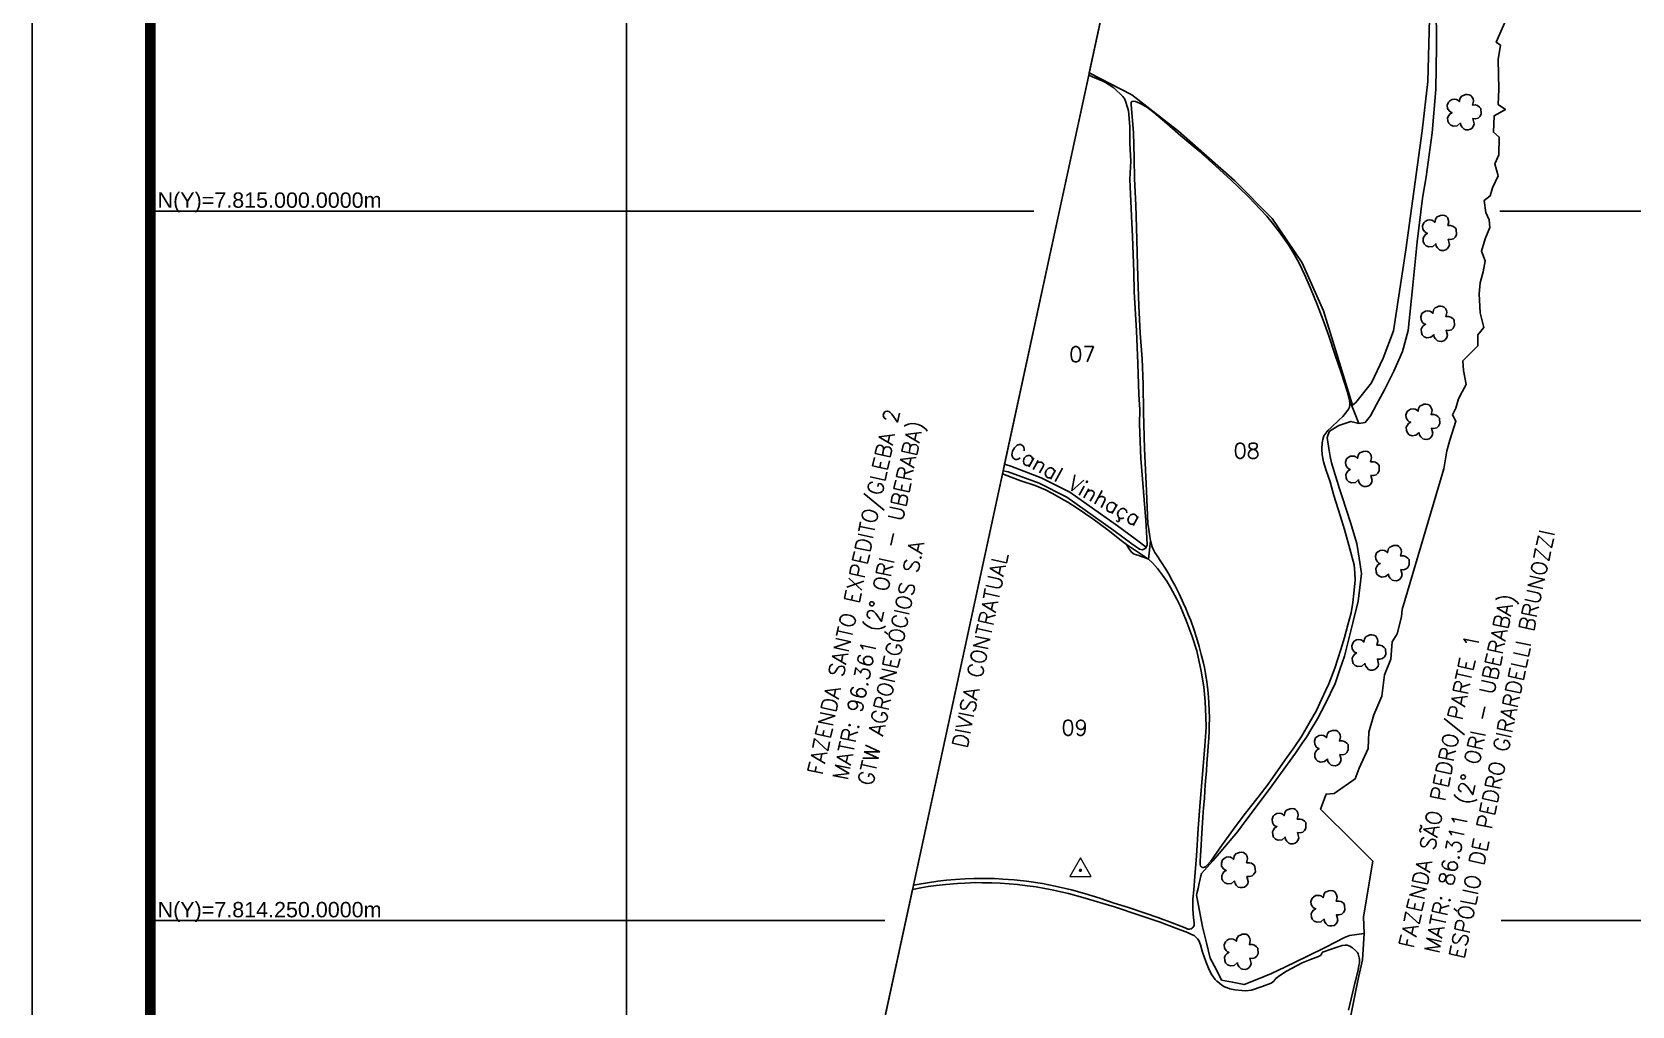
# Model space of a CAD drawing. Extents: x 738872 to 741497, y 7812506 to 7816219.
# Drawn here: x 738872 to 740563, y 7814160 to 7815189 of the extents above; entities that cross this region are included whole.
import ezdxf
from ezdxf.enums import TextEntityAlignment as Align

# ---------------------------------------------------------------- set-up
doc = ezdxf.new("R2010")
doc.units = 0
doc.linetypes.add('CONTINUO', pattern=[0])
doc.linetypes.add('LIN0', pattern=[0])
for name, color, linetype, lineweight in [('0114001259', 1, 'Continuous', 25), ('0114001259001', 5, 'Continuous', 25), ('0114001259007', 5, 'Continuous', 25), ('0114001259008', 5, 'Continuous', 25), ('0114001259009', 5, 'Continuous', 25), ('0114001259010', 5, 'Continuous', 25), ('CANAL_VINHAÇA', 7, 'Continuous', 25), ('PRESERVAÇÃO_PERMANENTE', 1, 'Continuous', 25), ('TEXTO_DIVERSOS', 7, 'Continuous', 5)]:
    doc.layers.add(name, color=color, linetype=linetype, lineweight=lineweight)
for name, color, linetype in [('_SIMBOLO ARVORE', 118, 'Continuous'), ('MALHA', 8, 'Continuous'), ('MARGEM', 5, 'Continuous'), ('TEXTO', 7, 'Continuous'), ('TEXTO_CONFRONTANTES', 7, 'Continuous'), ('TEXTO_NUN_TAL', 7, 'Continuous')]:
    doc.layers.add(name, color=color, linetype=linetype)
doc.styles.add('Simplex', font='simplex.shx')
doc.styles.get("Standard").update_dxf_attribs({"font": 'arial.ttf'})

msp = doc.modelspace()

# ---------------------------------------------------------------- linework, layer by layer
at = {"color": 8}
for p, q in [((739500, 7812924.4), (739500, 7815515.7)), ((738996.9, 7815000), (739930.4, 7815000)), ((740422.9, 7815000), (741371.9, 7815000)), ((738996.9, 7814250), (739773.1, 7814250)), ((740424.4, 7814250), (741371.9, 7814250))]:
    msp.add_line(p, q, dxfattribs=at)
msp.add_lwpolyline([(739897.3, 7814722.1), (739906.4, 7814718.6), (739916.9, 7814714.9), (739931.9, 7814709.9), (739931.9, 7814709.9), (739942.8, 7814705.3), (739950.3, 7814701.4), (739959.4, 7814696.2), (739966.5, 7814692.3), (739975.3, 7814686.7), (739992.7, 7814674.8), (739992.7, 7814674.8), (740009.2, 7814662.6), (740022.7, 7814651.9), (740028.5, 7814647.7), (740051.6, 7814632.1), (740053.7, 7814651.3), (740052.6, 7814658.5), (740051.7, 7814665.9), (740051.1, 7814669.4), (740049.4, 7814704.3), (740047.4, 7814748.8), (740046.4, 7814787.6), (740045.9, 7814817.1), (740045, 7814843.8), (740043, 7814870.9), (740041.5, 7814899.8), (740040.4, 7814930.5), (740040.1, 7814943), (740040.1, 7814943), (740038.9, 7814982.8), (740038.3, 7815006.2), (740036.9, 7815034.2), (740036.7, 7815055.9), (740036, 7815083), (740033.2, 7815112.2), (740033.5, 7815114.8), (740034.2, 7815115.7), (740035.5, 7815116.2), (740037.8, 7815115.9), (740042, 7815114.1), (740049.6, 7815110.1), (740057.4, 7815104.3), (740071, 7815092.5), (740085.8, 7815079.6), (740104.8, 7815063.6), (740122.9, 7815047.6), (740139.1, 7815032.6), (740146.8, 7815025.4), (740157.8, 7815014.6), (740170.2, 7815001.8), (740176.6, 7814994.5), (740182.7, 7814987.3), (740190.2, 7814977.6), (740199.6, 7814964.4), (740205.7, 7814954.6), (740211, 7814944.9), (740216.7, 7814933), (740222.9, 7814918.6), (740230, 7814901.3), (740236.2, 7814884.8), (740242.2, 7814868), (740248.5, 7814848.7), (740255.2, 7814829.3), (740261.6, 7814809.7), (740264.1, 7814800.6), (740274.1, 7814775.6)])
at = {"layer": '0114001259', "color": 1}
for points in [[(739604.8, 7813369), (740068.1, 7815512.4)], [(740431.7, 7815207.5), (740419.1, 7815178.5), (740423.5, 7815175.3), (740421.1, 7815160.4), (740422, 7815128.7), (740422, 7815128.7), (740421.2, 7815112.5), (740428.8, 7815107.4), (740417, 7815100.8), (740416.2, 7815083.4), (740422.4, 7815078.2), (740421.8, 7815059.5), (740417.5, 7815049.9), (740421.1, 7815037.2), (740415.2, 7815024.5), (740412.7, 7815016), (740406.4, 7815011.3), (740408.3, 7814998.5), (740411.5, 7814990.6), (740412.5, 7814982.7), (740407.5, 7814970.5), (740407.5, 7814970.5), (740403.5, 7814957.5), (740407.4, 7814947.4), (740405.3, 7814935.9), (740402, 7814924), (740401.2, 7814912.7), (740402, 7814892.4), (740402, 7814892.4), (740405.9, 7814877), (740399.6, 7814869.1), (740399.8, 7814857.7), (740386.8, 7814844.7), (740384, 7814841.6), (740384.5, 7814831.5), (740387.5, 7814816.6), (740383.1, 7814809.1), (740379.1, 7814801.5), (740376.4, 7814791.8), (740372.8, 7814784.6), (740376.5, 7814777.9), (740370.2, 7814757.9), (740366.9, 7814746.7), (740363.6, 7814727.4), (740319.9, 7814578.7), (740318.9, 7814571.1), (740314.4, 7814553.2), (740309, 7814544.8), (740307.9, 7814526.3), (740301.1, 7814509.9), (740298.3, 7814487.4), (740289.9, 7814467.5), (740284.6, 7814449.3), (740283.9, 7814431.9), (740274.3, 7814411.3), (740270.2, 7814400), (740248, 7814384.4), (740239.4, 7814383.7), (740233.6, 7814367.7), (740268.6, 7814332.8), (740288.8, 7814312.7), (740278.8, 7814253.9), (740279.6, 7814236.5), (740277.9, 7814208.5), (740272.4, 7814185), (740233.2, 7813988.1)]]:
    msp.add_lwpolyline(points, dxfattribs=at)
at = {"layer": '0114001259001', "linetype": 'ByBlock'}
msp.add_lwpolyline([(740067.4, 7815508.5), (739989, 7815146), (740033.9, 7815123), (740083.4, 7815084.4), (740142.8, 7815032), (740182.3, 7814992.1), (740213.9, 7814945.3), (740236.5, 7814894.7), (740267.4, 7814794.7), (740270.7, 7814797.7), (740287.2, 7814818.5), (740299.5, 7814844.5), (740310.6, 7814873.3), (740323.7, 7814959), (740340.8, 7815085), (740347, 7815136.9), (740349.1, 7815216.6)], dxfattribs=at)
at = {"layer": '0114001259007'}
msp.add_lwpolyline([(739988.5, 7815143.7), (739899.6, 7814732.5), (739906.2, 7814730.2), (739938.4, 7814718.2), (739968.4, 7814703), (740018.8, 7814667.3), (740037.6, 7814653.4), (740049.3, 7814644.8), (740050.3, 7814647.3), (740049.8, 7814654.6), (740048.9, 7814672.9), (740043.7, 7814738.6), (740042.3, 7814774.7), (740042.5, 7814790.1), (740041.6, 7814806.1), (740040.5, 7814839), (740039, 7814873.3), (740036.6, 7814914.5), (740036.3, 7814935.3), (740034.7, 7814973.3), (740033.8, 7814994.5), (740032.1, 7815033.6), (740033, 7815052.8), (740031.9, 7815071.3), (740031.9, 7815089.5), (740030.5, 7815106.1), (740029.9, 7815108.5), (740026.6, 7815118.3), (740024.7, 7815121.1), (740014.9, 7815130.4), (740006.1, 7815135.9), (740003.3, 7815137.4), (739992.4, 7815141.9)], close=True, dxfattribs=at)
at = {"layer": '0114001259008'}
msp.add_lwpolyline([(740045, 7814843.8), (740045.9, 7814817.1), (740046.4, 7814787.6), (740047.4, 7814748.8), (740049.4, 7814704.3), (740051.1, 7814669.4), (740051.7, 7814665.9), (740052.6, 7814658.5), (740053.7, 7814651.3), (740055.4, 7814645.2), (740056.8, 7814642.1), (740058.3, 7814639.2), (740060, 7814636.5), (740065.5, 7814628.5), (740069.9, 7814621.5), (740074.1, 7814614.3), (740076.1, 7814610.6), (740079.5, 7814604.4), (740084, 7814595.3), (740088.8, 7814585.2), (740091, 7814579.9), (740093.7, 7814573.6), (740096.3, 7814567.2), (740099.5, 7814558.2), (740102.3, 7814549.2), (740105.1, 7814539.6), (740107.5, 7814531.3), (740109.7, 7814522), (740110.7, 7814517.4), (740111.8, 7814511.3), (740113.3, 7814502.4), (740114.4, 7814493.9), (740115.2, 7814486.1), (740115.5, 7814479.9), (740115.8, 7814472.6), (740116, 7814464.1), (740115.9, 7814455.9), (740115.8, 7814450.2), (740115.3, 7814443), (740114.7, 7814434), (740114.2, 7814424.4), (740113.5, 7814416.3), (740112.8, 7814407.8), (740111.9, 7814397.8), (740111.2, 7814387.4), (740110.7, 7814379.2), (740109.8, 7814369.3), (740109.1, 7814359.2), (740108.4, 7814347.8), (740107.8, 7814336.8), (740107.5, 7814329.6), (740106.8, 7814318.9), (740106.4, 7814312.6), (740106.4, 7814309.7), (740106.8, 7814307.7), (740107.6, 7814306.9), (740108.5, 7814306.3), (740109.6, 7814306.1), (740110.8, 7814306.4), (740111.8, 7814306.9), (740113.4, 7814308.1), (740117.4, 7814313), (740129.4, 7814330.2), (740141.4, 7814346.6), (740152.9, 7814361.7), (740167.7, 7814380.6), (740178, 7814394.3), (740188.6, 7814409.3), (740197.9, 7814422.5), (740205.4, 7814432.8), (740213.3, 7814444.5), (740221.6, 7814458.6), (740229.1, 7814472.2), (740234.6, 7814483.8), (740239.2, 7814493.7), (740242.3, 7814500.2), (740248.6, 7814516.8), (740255, 7814536.7), (740258.8, 7814549.4), (740262.4, 7814562.8), (740265.7, 7814575.4), (740267.5, 7814586.4), (740268.8, 7814596.2), (740269.9, 7814609.7), (740269.8, 7814617.4), (740269.5, 7814622.3), (740268.9, 7814625.9), (740263.4, 7814646.9), (740258.7, 7814663.3), (740254.3, 7814678.1), (740247.5, 7814699.2), (740243.5, 7814713.7), (740239.5, 7814725.9), (740236.5, 7814735.1), (740235.2, 7814742.2), (740234.9, 7814748.2), (740235.3, 7814755.2), (740235.8, 7814758.7), (740237.1, 7814762.6), (740239.1, 7814765.4), (740241.3, 7814768.1), (740244.9, 7814771.6), (740252.4, 7814778.8), (740257.1, 7814783), (740261.3, 7814788.2), (740263, 7814790.6), (740264, 7814792.9), (740264.5, 7814795.8), (740264.1, 7814800.6), (740261.6, 7814809.7), (740255.2, 7814829.3), (740248.5, 7814848.7), (740242.2, 7814868), (740236.2, 7814884.8), (740230, 7814901.3), (740222.9, 7814918.6), (740216.7, 7814933), (740211, 7814944.9), (740205.7, 7814954.6), (740199.6, 7814964.4), (740190.2, 7814977.6), (740182.7, 7814987.3), (740176.6, 7814994.5), (740170.2, 7815001.8), (740157.8, 7815014.6), (740146.8, 7815025.4), (740139.1, 7815032.6), (740122.9, 7815047.6), (740104.8, 7815063.6), (740085.8, 7815079.6), (740071, 7815092.5), (740057.4, 7815104.3), (740049.6, 7815110.1), (740042, 7815114.1), (740037.8, 7815115.9), (740035.5, 7815116.2), (740034.2, 7815115.7), (740033.5, 7815114.8), (740033.2, 7815112.2), (740036, 7815083), (740036.7, 7815055.9), (740036.9, 7815034.2), (740038.3, 7815006.2), (740038.9, 7814982.8), (740040.1, 7814943), (740040.4, 7814930.5), (740041.5, 7814899.8), (740043, 7814870.9)], close=True, dxfattribs=at)
at = {"layer": '0114001259009'}
msp.add_lwpolyline([(740048.2, 7814257.8), (740061.7, 7814253.2), (740076.7, 7814247.5), (740090.3, 7814242.2), (740093.2, 7814241.1), (740095.1, 7814240.8), (740096.8, 7814241.3), (740097.8, 7814242), (740098.5, 7814242.8), (740099.7, 7814244.2), (740100, 7814245.3), (740099.8, 7814247.6), (740099.3, 7814252.9), (740098.6, 7814262), (740098.4, 7814267.3), (740098.7, 7814272.8), (740099.5, 7814282.4), (740100.6, 7814296.6), (740102.5, 7814318.5), (740104.1, 7814347.3), (740106.4, 7814375.3), (740108.7, 7814404.3), (740111.3, 7814434.7), (740112.5, 7814454.6), (740112.4, 7814465.5), (740111.5, 7814481.6), (740110.1, 7814497), (740107.5, 7814513.7), (740102.6, 7814535), (740097.9, 7814550.2), (740091.6, 7814567.4), (740085.3, 7814582.7), (740081.7, 7814589.9), (740074.9, 7814602.2), (740071, 7814608.7), (740066.6, 7814615.3), (740061.1, 7814622.2), (740056, 7814628.2), (740051.6, 7814632.1), (740047.6, 7814633.8), (740043.9, 7814635), (740041.3, 7814635.9), (740036.4, 7814637.5), (740033.7, 7814639.5), (740030.9, 7814643.2), (740028.5, 7814647.7), (740022.7, 7814651.9), (740009.2, 7814662.6), (739992.7, 7814674.8), (739975.3, 7814686.7), (739966.5, 7814692.3), (739959.4, 7814696.2), (739950.3, 7814701.4), (739942.8, 7814705.3), (739931.9, 7814709.9), (739916.9, 7814714.9), (739906.4, 7814718.6), (739897.3, 7814722.1), (739803.4, 7814287.6), (739811.3, 7814289), (739818.3, 7814290), (739829.2, 7814291.6), (739838.1, 7814292.6), (739847.9, 7814293.5), (739858, 7814294.2), (739867.1, 7814294.6), (739876.5, 7814294.6), (739889, 7814294.4), (739897.6, 7814293.9), (739909.8, 7814293.1), (739922.7, 7814291.8), (739939.7, 7814289.1), (739953, 7814286.3), (739970.2, 7814282.4), (739984.1, 7814278.5), (740000.1, 7814273.6), (740015.5, 7814268.6), (740030.6, 7814263.7)], close=True, dxfattribs=at)
at = {"layer": '0114001259010'}
msp.add_lwpolyline([(740263.1, 7814155.4), (740268.7, 7814179.2), (740273.2, 7814197.9), (740274, 7814202.7), (740274.5, 7814205.2), (740274.7, 7814206.9), (740274.6, 7814208.8), (740274.3, 7814210.7), (740273.4, 7814214.9), (740272.5, 7814216.3), (740270.9, 7814218), (740267.2, 7814221.2), (740264.3, 7814222.9), (740261.7, 7814224), (740259.5, 7814224.2), (740256.4, 7814223.8), (740244.7, 7814219.7), (740236.6, 7814217), (740235.4, 7814216.5), (740234.9, 7814216.1), (740234.7, 7814215.6), (740234.6, 7814214.6), (740233.3, 7814213), (740231.5, 7814212.1), (740222.7, 7814208.8), (740214.1, 7814205.3), (740197.5, 7814196.5), (740189.5, 7814191.4), (740187.6, 7814190), (740186.1, 7814188.8), (740184.1, 7814185.9), (740181.4, 7814184), (740171.8, 7814180.2), (740160.4, 7814176.5), (740157.3, 7814176.1), (740153.9, 7814175.9), (740150.3, 7814176.2), (740143, 7814176.9), (740137.8, 7814177.8), (740135, 7814178.8), (740131.9, 7814179.9), (740129.2, 7814181.8), (740126.6, 7814183.7), (740124, 7814185.9), (740122.1, 7814187.9), (740120.3, 7814190.2), (740118.6, 7814192.7), (740115.8, 7814198.1), (740112.3, 7814206.7), (740108.9, 7814216.8), (740106.5, 7814224.4), (740104.7, 7814228.9), (740103.6, 7814230.7), (740102.2, 7814232.2), (740100, 7814234.1), (740097.1, 7814235.3), (740092.9, 7814237.3), (740080.5, 7814242.1), (740064, 7814248.2), (740042.9, 7814255.4), (740015.8, 7814264.4), (739982.4, 7814274.4), (739967.2, 7814278.6), (739956, 7814281.2), (739949.8, 7814282.7), (739943.9, 7814283.7), (739933, 7814285.7), (739923.4, 7814286.9), (739913.1, 7814288), (739904.3, 7814288.9), (739895.1, 7814289.6), (739886.2, 7814290), (739876, 7814290.1), (739869, 7814290.2), (739857.7, 7814289.6), (739849.9, 7814289.1), (739837.5, 7814288.2), (739827.4, 7814287.2), (739818.7, 7814285.9), (739811.2, 7814284.6), (739802.4, 7814282.8), (739721.8, 7813910.4)], dxfattribs=at)
at = {"layer": '_SIMBOLO ARVORE', "linetype": 'CONTINUO'}
for points in [[(740381.2, 7815092.9, 0), (740378, 7815090.2, 0), (740373.9, 7815089.7, 0), (740371, 7815090.9, 0), (740368.9, 7815092.9, 0), (740368, 7815095.2, 0), (740367.8, 7815098.7, 0), (740368.9, 7815100.9, 0), (740370.1, 7815102.5, 0), (740372.5, 7815104.1, 0), (740371, 7815104.6, 0), (740369.5, 7815105.8, 0), (740367.7, 7815108.5, 0), (740367.4, 7815111.8, 0), (740368.7, 7815115.2, 0), (740370, 7815116.4, 0), (740372.4, 7815117.9, 0), (740374.9, 7815118.2, 0), (740377, 7815118, 0), (740378.6, 7815117.2, 0), (740380.3, 7815115.7, 0), (740380.8, 7815118.6, 0), (740381.3, 7815119.8, 0), (740382.6, 7815121.5, 0), (740384.5, 7815122.2, 0), (740386.5, 7815123.1, 0), (740388.6, 7815123.3, 0), (740390.6, 7815123, 0), (740392.3, 7815122.1, 0), (740393.5, 7815120.8, 0), (740394.6, 7815118.7, 0), (740395, 7815116.3, 0), (740394, 7815112.1, 0), (740396.9, 7815112.2, 0), (740399.4, 7815111.6, 0), (740401.6, 7815109.8, 0), (740402.9, 7815108.3, 0), (740403.3, 7815102.6, 0), (740401.8, 7815100, 0), (740400, 7815098.3, 0), (740397, 7815097.5, 0), (740394.4, 7815097.7, 0), (740395.8, 7815092.3, 0), (740395.2, 7815090, 0), (740393.6, 7815087.8, 0), (740391.9, 7815086.5, 0), (740389.5, 7815085.9, 0), (740387.1, 7815086, 0), (740385.2, 7815086.5, 0), (740383.2, 7815088.6, 0), (740381.8, 7815090.4, 0), (740381.3, 7815093.2, 0)], [(740355.2, 7814965.4, 0), (740352, 7814962.7, 0), (740347.9, 7814962.2, 0), (740345, 7814963.3, 0), (740342.9, 7814965.4, 0), (740342, 7814967.7, 0), (740341.8, 7814971.2, 0), (740342.9, 7814973.3, 0), (740344.1, 7814975, 0), (740346.5, 7814976.6, 0), (740345, 7814977, 0), (740343.5, 7814978.3, 0), (740341.7, 7814981, 0), (740341.4, 7814984.3, 0), (740342.7, 7814987.7, 0), (740344, 7814988.9, 0), (740346.4, 7814990.4, 0), (740348.9, 7814990.7, 0), (740351, 7814990.4, 0), (740352.6, 7814989.7, 0), (740354.3, 7814988.1, 0), (740354.8, 7814991.1, 0), (740355.3, 7814992.3, 0), (740356.6, 7814994, 0), (740358.5, 7814994.7, 0), (740360.4, 7814995.5, 0), (740362.6, 7814995.7, 0), (740364.6, 7814995.4, 0), (740366.3, 7814994.6, 0), (740367.5, 7814993.2, 0), (740368.5, 7814991.1, 0), (740369, 7814988.8, 0), (740368, 7814984.6, 0), (740370.9, 7814984.6, 0), (740373.4, 7814984.1, 0), (740375.6, 7814982.3, 0), (740376.9, 7814980.8, 0), (740377.3, 7814975, 0), (740375.8, 7814972.5, 0), (740374, 7814970.7, 0), (740371, 7814970, 0), (740368.4, 7814970.2, 0), (740369.8, 7814964.8, 0), (740369.2, 7814962.5, 0), (740367.6, 7814960.3, 0), (740365.9, 7814958.9, 0), (740363.5, 7814958.4, 0), (740361, 7814958.5, 0), (740359.2, 7814959, 0), (740357.2, 7814961, 0), (740355.8, 7814962.9, 0), (740355.3, 7814965.7, 0)], [(740353.1, 7814869.3, 0), (740349.9, 7814866.6, 0), (740345.8, 7814866.1, 0), (740342.9, 7814867.2, 0), (740340.8, 7814869.3, 0), (740340, 7814871.6, 0), (740339.7, 7814875.1, 0), (740340.8, 7814877.2, 0), (740342, 7814878.8, 0), (740344.4, 7814880.4, 0), (740342.9, 7814880.9, 0), (740341.4, 7814882.1, 0), (740339.7, 7814884.9, 0), (740339.3, 7814888.2, 0), (740340.6, 7814891.6, 0), (740341.9, 7814892.8, 0), (740344.3, 7814894.3, 0), (740346.9, 7814894.6, 0), (740348.9, 7814894.3, 0), (740350.5, 7814893.6, 0), (740352.2, 7814892, 0), (740352.8, 7814895, 0), (740353.2, 7814896.2, 0), (740354.5, 7814897.9, 0), (740356.5, 7814898.6, 0), (740358.4, 7814899.4, 0), (740360.5, 7814899.6, 0), (740362.5, 7814899.3, 0), (740364.2, 7814898.5, 0), (740365.4, 7814897.1, 0), (740366.5, 7814895, 0), (740366.9, 7814892.7, 0), (740365.9, 7814888.5, 0), (740368.8, 7814888.5, 0), (740371.3, 7814887.9, 0), (740373.6, 7814886.1, 0), (740374.8, 7814884.7, 0), (740375.2, 7814878.9, 0), (740373.8, 7814876.3, 0), (740371.9, 7814874.6, 0), (740368.9, 7814873.8, 0), (740366.3, 7814874.1, 0), (740367.7, 7814868.7, 0), (740367.1, 7814866.4, 0), (740365.5, 7814864.2, 0), (740363.8, 7814862.8, 0), (740361.4, 7814862.2, 0), (740359, 7814862.4, 0), (740357.2, 7814862.9, 0), (740355.1, 7814864.9, 0), (740353.7, 7814866.8, 0), (740353.2, 7814869.6, 0)], [(740337.5, 7814765.7, 0), (740334.3, 7814763, 0), (740330.2, 7814762.5, 0), (740327.3, 7814763.6, 0), (740325.2, 7814765.7, 0), (740324.3, 7814768, 0), (740324.1, 7814771.5, 0), (740325.2, 7814773.6, 0), (740326.4, 7814775.3, 0), (740328.8, 7814776.9, 0), (740327.3, 7814777.3, 0), (740325.8, 7814778.6, 0), (740324, 7814781.3, 0), (740323.7, 7814784.6, 0), (740325, 7814788, 0), (740326.3, 7814789.2, 0), (740328.7, 7814790.7, 0), (740331.2, 7814791, 0), (740333.3, 7814790.7, 0), (740334.9, 7814790, 0), (740336.6, 7814788.4, 0), (740337.1, 7814791.4, 0), (740337.6, 7814792.6, 0), (740338.9, 7814794.3, 0), (740340.8, 7814795, 0), (740342.7, 7814795.8, 0), (740344.9, 7814796, 0), (740346.9, 7814795.7, 0), (740348.6, 7814794.9, 0), (740349.8, 7814793.5, 0), (740350.8, 7814791.4, 0), (740351.3, 7814789.1, 0), (740350.3, 7814784.9, 0), (740353.2, 7814784.9, 0), (740355.6, 7814784.4, 0), (740357.9, 7814782.5, 0), (740359.2, 7814781.1, 0), (740359.5, 7814775.3, 0), (740358.1, 7814772.8, 0), (740356.3, 7814771, 0), (740353.3, 7814770.2, 0), (740350.7, 7814770.5, 0), (740352.1, 7814765.1, 0), (740351.5, 7814762.8, 0), (740349.9, 7814760.6, 0), (740348.2, 7814759.2, 0), (740345.8, 7814758.6, 0), (740343.3, 7814758.8, 0), (740341.5, 7814759.3, 0), (740339.5, 7814761.3, 0), (740338, 7814763.2, 0), (740337.6, 7814766, 0)], [(740273.6, 7814715.8, 0), (740270.3, 7814713.1, 0), (740266.2, 7814712.6, 0), (740263.3, 7814713.8, 0), (740261.2, 7814715.8, 0), (740260.4, 7814718.1, 0), (740260.2, 7814721.6, 0), (740261.3, 7814723.8, 0), (740262.5, 7814725.4, 0), (740264.8, 7814727, 0), (740263.3, 7814727.5, 0), (740261.8, 7814728.7, 0), (740260.1, 7814731.4, 0), (740259.8, 7814734.7, 0), (740261, 7814738.1, 0), (740262.3, 7814739.3, 0), (740264.8, 7814740.8, 0), (740267.3, 7814741.1, 0), (740269.3, 7814740.8, 0), (740270.9, 7814740.1, 0), (740272.7, 7814738.5, 0), (740273.2, 7814741.5, 0), (740273.6, 7814742.7, 0), (740274.9, 7814744.4, 0), (740276.9, 7814745.1, 0), (740278.8, 7814745.9, 0), (740280.9, 7814746.1, 0), (740283, 7814745.9, 0), (740284.6, 7814745, 0), (740285.8, 7814743.7, 0), (740286.9, 7814741.6, 0), (740287.3, 7814739.2, 0), (740286.3, 7814735, 0), (740289.3, 7814735.1, 0), (740291.7, 7814734.5, 0), (740294, 7814732.7, 0), (740295.3, 7814731.2, 0), (740295.6, 7814725.5, 0), (740294.2, 7814722.9, 0), (740292.3, 7814721.2, 0), (740289.4, 7814720.4, 0), (740286.8, 7814720.6, 0), (740288.1, 7814715.2, 0), (740287.5, 7814712.9, 0), (740286, 7814710.7, 0), (740284.2, 7814709.4, 0), (740281.8, 7814708.8, 0), (740279.4, 7814708.9, 0), (740277.6, 7814709.4, 0), (740275.5, 7814711.5, 0), (740274.1, 7814713.3, 0), (740273.7, 7814716.1, 0)], [(740305.3, 7814616.3, 0), (740302, 7814613.6, 0), (740297.9, 7814613.1, 0), (740295, 7814614.3, 0), (740292.9, 7814616.3, 0), (740292.1, 7814618.6, 0), (740291.9, 7814622.1, 0), (740293, 7814624.3, 0), (740294.2, 7814625.9, 0), (740296.5, 7814627.5, 0), (740295, 7814628, 0), (740293.5, 7814629.2, 0), (740291.8, 7814631.9, 0), (740291.5, 7814635.2, 0), (740292.7, 7814638.6, 0), (740294.1, 7814639.8, 0), (740296.5, 7814641.3, 0), (740299, 7814641.6, 0), (740301, 7814641.3, 0), (740302.6, 7814640.6, 0), (740304.4, 7814639, 0), (740304.9, 7814642, 0), (740305.3, 7814643.2, 0), (740306.7, 7814644.9, 0), (740308.6, 7814645.6, 0), (740310.5, 7814646.4, 0), (740312.6, 7814646.6, 0), (740314.7, 7814646.4, 0), (740316.3, 7814645.5, 0), (740317.5, 7814644.2, 0), (740318.6, 7814642.1, 0), (740319, 7814639.7, 0), (740318, 7814635.5, 0), (740321, 7814635.6, 0), (740323.4, 7814635, 0), (740325.7, 7814633.2, 0), (740327, 7814631.7, 0), (740327.3, 7814626, 0), (740325.9, 7814623.4, 0), (740324, 7814621.7, 0), (740321.1, 7814620.9, 0), (740318.5, 7814621.1, 0), (740319.9, 7814615.7, 0), (740319.2, 7814613.4, 0), (740317.7, 7814611.2, 0), (740316, 7814609.9, 0), (740313.5, 7814609.3, 0), (740311.1, 7814609.4, 0), (740309.3, 7814609.9, 0), (740307.2, 7814612, 0), (740305.8, 7814613.8, 0), (740305.4, 7814616.6, 0)], [(740280.3, 7814521.8, 0), (740277.1, 7814519, 0), (740273, 7814518.6, 0), (740270.1, 7814519.7, 0), (740268, 7814521.7, 0), (740267.1, 7814524.1, 0), (740266.9, 7814527.5, 0), (740268, 7814529.7, 0), (740269.2, 7814531.3, 0), (740271.6, 7814532.9, 0), (740270.1, 7814533.4, 0), (740268.6, 7814534.6, 0), (740266.8, 7814537.4, 0), (740266.5, 7814540.6, 0), (740267.8, 7814544, 0), (740269.1, 7814545.3, 0), (740271.5, 7814546.7, 0), (740274, 7814547.1, 0), (740276.1, 7814546.8, 0), (740277.7, 7814546.1, 0), (740279.4, 7814544.5, 0), (740279.9, 7814547.5, 0), (740280.4, 7814548.7, 0), (740281.7, 7814550.3, 0), (740283.6, 7814551, 0), (740285.6, 7814551.9, 0), (740287.7, 7814552.1, 0), (740289.7, 7814551.8, 0), (740291.4, 7814550.9, 0), (740292.6, 7814549.6, 0), (740293.6, 7814547.5, 0), (740294.1, 7814545.1, 0), (740293.1, 7814541, 0), (740296, 7814541, 0), (740298.5, 7814540.4, 0), (740300.7, 7814538.6, 0), (740302, 7814537.2, 0), (740302.4, 7814531.4, 0), (740300.9, 7814528.8, 0), (740299.1, 7814527.1, 0), (740296.1, 7814526.3, 0), (740293.5, 7814526.5, 0), (740294.9, 7814521.2, 0), (740294.3, 7814518.9, 0), (740292.7, 7814516.7, 0), (740291, 7814515.3, 0), (740288.6, 7814514.7, 0), (740286.2, 7814514.9, 0), (740284.3, 7814515.4, 0), (740282.3, 7814517.4, 0), (740280.9, 7814519.2, 0), (740280.4, 7814522, 0)], [(740240.8, 7814420.8, 0), (740237.5, 7814418.1, 0), (740233.4, 7814417.6, 0), (740230.5, 7814418.7, 0), (740228.4, 7814420.8, 0), (740227.6, 7814423.1, 0), (740227.4, 7814426.6, 0), (740228.5, 7814428.7, 0), (740229.7, 7814430.3, 0), (740232, 7814431.9, 0), (740230.5, 7814432.4, 0), (740229, 7814433.6, 0), (740227.3, 7814436.4, 0), (740227, 7814439.7, 0), (740228.2, 7814443.1, 0), (740229.6, 7814444.3, 0), (740232, 7814445.8, 0), (740234.5, 7814446.1, 0), (740236.5, 7814445.8, 0), (740238.1, 7814445.1, 0), (740239.9, 7814443.5, 0), (740240.4, 7814446.5, 0), (740240.8, 7814447.7, 0), (740242.2, 7814449.4, 0), (740244.1, 7814450.1, 0), (740246, 7814450.9, 0), (740248.1, 7814451.1, 0), (740250.2, 7814450.8, 0), (740251.8, 7814449.9, 0), (740253, 7814448.6, 0), (740254.1, 7814446.5, 0), (740254.5, 7814444.2, 0), (740253.5, 7814440, 0), (740256.5, 7814440, 0), (740258.9, 7814439.4, 0), (740261.2, 7814437.6, 0), (740262.5, 7814436.2, 0), (740262.8, 7814430.4, 0), (740261.4, 7814427.8, 0), (740259.5, 7814426.1, 0), (740256.6, 7814425.3, 0), (740254, 7814425.6, 0), (740255.4, 7814420.2, 0), (740254.7, 7814417.9, 0), (740253.2, 7814415.7, 0), (740251.5, 7814414.3, 0), (740249, 7814413.7, 0), (740246.6, 7814413.9, 0), (740244.8, 7814414.4, 0), (740242.7, 7814416.4, 0), (740241.3, 7814418.3, 0), (740240.9, 7814421.1, 0)], [(740196.1, 7814338.2, 0), (740192.8, 7814335.5, 0), (740188.7, 7814335, 0), (740185.8, 7814336.1, 0), (740183.7, 7814338.2, 0), (740182.9, 7814340.5, 0), (740182.6, 7814343.9, 0), (740183.8, 7814346.1, 0), (740184.9, 7814347.7, 0), (740187.3, 7814349.3, 0), (740185.8, 7814349.8, 0), (740184.3, 7814351, 0), (740182.6, 7814353.8, 0), (740182.3, 7814357.1, 0), (740183.5, 7814360.5, 0), (740184.8, 7814361.7, 0), (740187.3, 7814363.2, 0), (740189.8, 7814363.5, 0), (740191.8, 7814363.2, 0), (740193.4, 7814362.5, 0), (740195.2, 7814360.9, 0), (740195.7, 7814363.9, 0), (740196.1, 7814365.1, 0), (740197.4, 7814366.7, 0), (740199.4, 7814367.5, 0), (740201.3, 7814368.3, 0), (740203.4, 7814368.5, 0), (740205.5, 7814368.2, 0), (740207.1, 7814367.3, 0), (740208.3, 7814366, 0), (740209.4, 7814363.9, 0), (740209.8, 7814361.6, 0), (740208.8, 7814357.4, 0), (740211.8, 7814357.4, 0), (740214.2, 7814356.8, 0), (740216.5, 7814355, 0), (740217.8, 7814353.6, 0), (740218.1, 7814347.8, 0), (740216.7, 7814345.2, 0), (740214.8, 7814343.5, 0), (740211.9, 7814342.7, 0), (740209.3, 7814343, 0), (740210.6, 7814337.6, 0), (740210, 7814335.3, 0), (740208.5, 7814333.1, 0), (740206.7, 7814331.7, 0), (740204.3, 7814331.1, 0), (740201.9, 7814331.3, 0), (740200.1, 7814331.8, 0), (740198, 7814333.8, 0), (740196.6, 7814335.7, 0), (740196.2, 7814338.4, 0)], [(740142.5, 7814291.9, 0), (740139.3, 7814289.2, 0), (740135.2, 7814288.7, 0), (740132.3, 7814289.9, 0), (740130.2, 7814291.9, 0), (740129.3, 7814294.3, 0), (740129.1, 7814297.7, 0), (740130.2, 7814299.9, 0), (740131.4, 7814301.5, 0), (740133.8, 7814303.1, 0), (740132.3, 7814303.6, 0), (740130.8, 7814304.8, 0), (740129, 7814307.5, 0), (740128.7, 7814310.8, 0), (740130, 7814314.2, 0), (740131.3, 7814315.4, 0), (740133.7, 7814316.9, 0), (740136.2, 7814317.3, 0), (740138.3, 7814317, 0), (740139.9, 7814316.2, 0), (740141.6, 7814314.7, 0), (740142.1, 7814317.7, 0), (740142.6, 7814318.8, 0), (740143.9, 7814320.5, 0), (740145.8, 7814321.2, 0), (740147.8, 7814322.1, 0), (740149.9, 7814322.3, 0), (740151.9, 7814322, 0), (740153.6, 7814321.1, 0), (740154.8, 7814319.8, 0), (740155.8, 7814317.7, 0), (740156.3, 7814315.3, 0), (740155.3, 7814311.1, 0), (740158.2, 7814311.2, 0), (740160.7, 7814310.6, 0), (740162.9, 7814308.8, 0), (740164.2, 7814307.3, 0), (740164.6, 7814301.6, 0), (740163.1, 7814299, 0), (740161.3, 7814297.3, 0), (740158.3, 7814296.5, 0), (740155.7, 7814296.7, 0), (740157.1, 7814291.3, 0), (740156.5, 7814289, 0), (740154.9, 7814286.8, 0), (740153.2, 7814285.5, 0), (740150.8, 7814284.9, 0), (740148.4, 7814285, 0), (740146.5, 7814285.5, 0), (740144.5, 7814287.6, 0), (740143.1, 7814289.4, 0), (740142.6, 7814292.2, 0)], [(740237.1, 7814251.4, 0), (740233.9, 7814248.7, 0), (740229.8, 7814248.2, 0), (740226.9, 7814249.4, 0), (740224.8, 7814251.4, 0), (740224, 7814253.7, 0), (740223.7, 7814257.2, 0), (740224.8, 7814259.4, 0), (740226, 7814261, 0), (740228.4, 7814262.6, 0), (740226.9, 7814263, 0), (740225.4, 7814264.3, 0), (740223.6, 7814267, 0), (740223.3, 7814270.3, 0), (740224.6, 7814273.7, 0), (740225.9, 7814274.9, 0), (740228.3, 7814276.4, 0), (740230.9, 7814276.7, 0), (740232.9, 7814276.4, 0), (740234.5, 7814275.7, 0), (740236.2, 7814274.1, 0), (740236.8, 7814277.1, 0), (740237.2, 7814278.3, 0), (740238.5, 7814280, 0), (740240.5, 7814280.7, 0), (740242.4, 7814281.5, 0), (740244.5, 7814281.7, 0), (740246.5, 7814281.4, 0), (740248.2, 7814280.6, 0), (740249.4, 7814279.3, 0), (740250.5, 7814277.1, 0), (740250.9, 7814274.8, 0), (740249.9, 7814270.6, 0), (740252.8, 7814270.7, 0), (740255.3, 7814270.1, 0), (740257.6, 7814268.3, 0), (740258.8, 7814266.8, 0), (740259.2, 7814261, 0), (740257.8, 7814258.5, 0), (740255.9, 7814256.8, 0), (740252.9, 7814256, 0), (740250.3, 7814256.2, 0), (740251.7, 7814250.8, 0), (740251.1, 7814248.5, 0), (740249.5, 7814246.3, 0), (740247.8, 7814245, 0), (740245.4, 7814244.4, 0), (740243, 7814244.5, 0), (740241.2, 7814245, 0), (740239.1, 7814247.1, 0), (740237.7, 7814248.9, 0), (740237.2, 7814251.7, 0)], [(740145.5, 7814205.4, 0), (740142.3, 7814202.7, 0), (740138.2, 7814202.2, 0), (740135.2, 7814203.4, 0), (740133.2, 7814205.4, 0), (740132.3, 7814207.7, 0), (740132.1, 7814211.2, 0), (740133.2, 7814213.4, 0), (740134.4, 7814215, 0), (740136.7, 7814216.6, 0), (740135.2, 7814217.1, 0), (740133.7, 7814218.3, 0), (740132, 7814221, 0), (740131.7, 7814224.3, 0), (740132.9, 7814227.7, 0), (740134.3, 7814228.9, 0), (740136.7, 7814230.4, 0), (740139.2, 7814230.7, 0), (740141.2, 7814230.5, 0), (740142.8, 7814229.7, 0), (740144.6, 7814228.2, 0), (740145.1, 7814231.1, 0), (740145.6, 7814232.3, 0), (740146.9, 7814234, 0), (740148.8, 7814234.7, 0), (740150.7, 7814235.6, 0), (740152.9, 7814235.8, 0), (740154.9, 7814235.5, 0), (740156.5, 7814234.6, 0), (740157.7, 7814233.3, 0), (740158.8, 7814231.2, 0), (740159.2, 7814228.8, 0), (740158.3, 7814224.6, 0), (740161.2, 7814224.7, 0), (740163.6, 7814224.1, 0), (740165.9, 7814222.3, 0), (740167.2, 7814220.8, 0), (740167.5, 7814215.1, 0), (740166.1, 7814212.5, 0), (740164.2, 7814210.8, 0), (740161.3, 7814210, 0), (740158.7, 7814210.2, 0), (740160.1, 7814204.8, 0), (740159.4, 7814202.5, 0), (740157.9, 7814200.3, 0), (740156.2, 7814199, 0), (740153.7, 7814198.4, 0), (740151.3, 7814198.5, 0), (740149.5, 7814199, 0), (740147.4, 7814201.1, 0), (740146, 7814202.9, 0), (740145.6, 7814205.7, 0)]]:
    msp.add_polyline3d(points, dxfattribs=at)
at = {"layer": 'CANAL_VINHAÇA', "color": 7, "linetype": 'CONTINUO', "flags": 128}
msp.add_lwpolyline([(739898.1, 7814725.6), (739903.5, 7814724.2), (739936, 7814712.5), (739965.3, 7814697.7), (740015.2, 7814662.3), (740033.9, 7814648.4), (740042, 7814642.5), (740045.5, 7814641.8), (740048.8, 7814643.6), (740049.3, 7814644.8), (740037.6, 7814653.4), (740018.8, 7814667.3), (739968.4, 7814703), (739938.4, 7814718.2), (739906.2, 7814730.2), (739899.6, 7814732.5)], close=True, dxfattribs=at)
at = {"layer": 'MARGEM', "color": 174, "linetype": 'LIN0'}
msp.add_line((738871.9, 7812506.4), (738871.9, 7816218.9), dxfattribs=at)
at = {"layer": 'MARGEM', "color": 174, "linetype": 'LIN0', "flags": 128}
msp.add_lwpolyline([(741496.9, 7812506.4), (741496.9, 7816218.9), (738871.9, 7816218.9), (738871.9, 7812506.4)], close=True, dxfattribs=at)
at = {"layer": 'MARGEM', "color": 174, "linetype": 'LIN0', "const_width": 11.4, "flags": 128}
msp.add_lwpolyline([(741371.9, 7812924.4), (741371.9, 7816093.9), (738996.9, 7816093.9), (738996.9, 7812924.4)], close=True, dxfattribs=at)
at = {"layer": 'PRESERVAÇÃO_PERMANENTE', "linetype": 'ByBlock'}
msp.add_lwpolyline([(740355.6, 7815220.1), (740355.9, 7815174), (740355.4, 7815128.5), (740351.4, 7815082.8), (740345.1, 7815036.2), (740341.3, 7815013.5), (740335.6, 7814967.6), (740330.7, 7814918.3), (740326, 7814873.7), (740320, 7814851.5), (740310.8, 7814830.7), (740300.9, 7814811.1), (740292.7, 7814795.4), (740286.2, 7814783.6), (740280.6, 7814776.5), (740274.1, 7814775.6), (740265.5, 7814777.6), (740252.7, 7814773.3), (740243, 7814767.3), (740241.3, 7814762.9), (740240.4, 7814760.4), (740241.1, 7814756.2), (740242.2, 7814749), (740243.6, 7814740.7), (740245, 7814733.9), (740246.4, 7814729.4), (740249, 7814721.3), (740251.5, 7814713.4), (740253.3, 7814707.5), (740256.4, 7814698.1), (740265.3, 7814670.7), (740272, 7814648.6), (740274.4, 7814633), (740276.9, 7814616.9), (740274.9, 7814602.1), (740273.1, 7814587.8), (740267.5, 7814564.9), (740264.4, 7814552.2), (740258.8, 7814529.6), (740253.9, 7814515.3), (740249, 7814500.8), (740238.7, 7814479.4), (740230.1, 7814463.2), (740224.3, 7814453.4), (740218.8, 7814444), (740214.1, 7814437.4), (740207, 7814427), (740191.3, 7814405), (740182.1, 7814392.3), (740163.2, 7814367.4), (740154.5, 7814355.7), (740145.7, 7814343.8), (740136, 7814332.3), (740126.4, 7814320.8), (740119.6, 7814313.3), (740107.6, 7814299.9), (740107, 7814297.3), (740106, 7814292.5), (740105.4, 7814289.7), (740104.1, 7814283.8), (740102.9, 7814278.7), (740102.5, 7814276.4), (740102.7, 7814275.1), (740105.6, 7814260.4), (740108.9, 7814243.4), (740113, 7814226.5), (740117, 7814210.2), (740123.5, 7814197.8), (740129, 7814187.2), (740140.3, 7814184.8), (740152.7, 7814182.3), (740166.3, 7814187.9), (740181.5, 7814194.2), (740196.5, 7814201.3), (740218.9, 7814212), (740239.2, 7814222), (740248.7, 7814227), (740258.7, 7814232.3), (740264.2, 7814234.3), (740279.6, 7814236.5), (740278.8, 7814253.9), (740288.8, 7814312.7), (740268.6, 7814332.8), (740233.6, 7814367.7), (740239.4, 7814383.7), (740248, 7814384.4), (740270.2, 7814400), (740274.3, 7814411.3), (740283.9, 7814431.9), (740284.6, 7814449.3), (740289.9, 7814467.5), (740298.3, 7814487.4), (740301.1, 7814509.9), (740307.9, 7814526.3), (740309, 7814544.8), (740314.4, 7814553.2), (740318.9, 7814571.1), (740319.9, 7814578.7), (740363.6, 7814727.4), (740366.9, 7814746.7), (740370.2, 7814757.9), (740376.5, 7814777.9), (740372.8, 7814784.6), (740376.4, 7814791.8), (740379.1, 7814801.5), (740383.1, 7814809.1), (740387.5, 7814816.6), (740384.5, 7814831.5), (740384, 7814841.6), (740386.8, 7814844.7), (740399.8, 7814857.7), (740399.6, 7814869.1), (740405.9, 7814877), (740402, 7814892.4), (740402, 7814892.4), (740401.2, 7814912.7), (740402, 7814924), (740405.3, 7814935.9), (740407.4, 7814947.4), (740403.5, 7814957.5), (740407.5, 7814970.5), (740407.5, 7814970.5), (740412.5, 7814982.7), (740411.5, 7814990.6), (740408.3, 7814998.5), (740406.4, 7815011.3), (740412.7, 7815016), (740415.2, 7815024.5), (740421.1, 7815037.2), (740417.5, 7815049.9), (740421.8, 7815059.5), (740422.4, 7815078.2), (740416.2, 7815083.4), (740417, 7815100.8), (740428.8, 7815107.4), (740421.2, 7815112.5), (740422, 7815128.7), (740422, 7815128.7), (740421.1, 7815160.4), (740423.5, 7815175.3), (740419.1, 7815178.5), (740431.7, 7815207.5)], dxfattribs=at)
at = {"layer": 'TEXTO', "color": 7, "lineweight": 9, "flags": 128}
msp.add_lwpolyline([(739968.5, 7814296.7), (739991.1, 7814296.7), (739979.8, 7814316.2)], close=True, dxfattribs=at)
at = {"layer": 'TEXTO', "color": 7, "lineweight": 9, "const_width": 1.77, "flags": 128}
msp.add_lwpolyline([(739978.9, 7814303.2, -1), (739980.7, 7814303.2, -1)], format="xyb", close=True, dxfattribs=at)

# ---------------------------------------------------------------- texts
at = {"layer": 'MALHA'}
for s, p in [('N(Y)=7.815.000.0000m', (739241.2, 7815011.6)), ('N(Y)=7.814.250.0000m', (739241.2, 7814261.6))]:
    msp.add_text(s, height=16.25, dxfattribs=at).set_placement(p, align=Align.MIDDLE_RIGHT)
at = {"layer": 'TEXTO_CONFRONTANTES', "linetype": 'Continuous', "char_height": 16.25, "width": 570.362, "attachment_point": 1, "rotation": 78, "style": 'Simplex'}
for s, insert in [('FAZENDA SANTO EXPEDITO/GLEBA 2^JMATR: 96.361 (2° ORI - UBERABA)^JGTW AGRONEGÓCIOS S.A', (739691.2, 7814406.4)), ('FAZENDA SÃO PEDRO/PARTE 1^JMATR: 86.311 (2° ORI - UBERABA)^JESPÓLIO DE PEDRO GIRARDELLI BRUNOZZI', (740316.1, 7814223.3, -901.5))]:
    msp.add_mtext(s, dxfattribs=dict(at, insert=insert))
at = {"layer": 'TEXTO_DIVERSOS', "color": 7, "style": 'Simplex'}
msp.add_text('Canal Vinhaça', height=16.25, rotation=330.6722, dxfattribs=at).set_placement((739903.2, 7814742, -563.7))
at = {"layer": 'TEXTO_DIVERSOS', "style": 'Simplex'}
msp.add_text('DIVISA CONTRATUAL', height=16.25, rotation=78, dxfattribs=at).set_placement((739859.8, 7814431.3, 1127.4))
at = {"layer": 'TEXTO_NUN_TAL', "color": 7, "style": 'Simplex'}
for s, p in [('07', (739967.9, 7814840.5, -563.7)), ('08', (740141.5, 7814738.6, -563.7)), ('09', (739959.7, 7814445.8, -563.7))]:
    msp.add_text(s, height=16.25, dxfattribs=at).set_placement(p)

doc.saveas('drawing.dxf')
